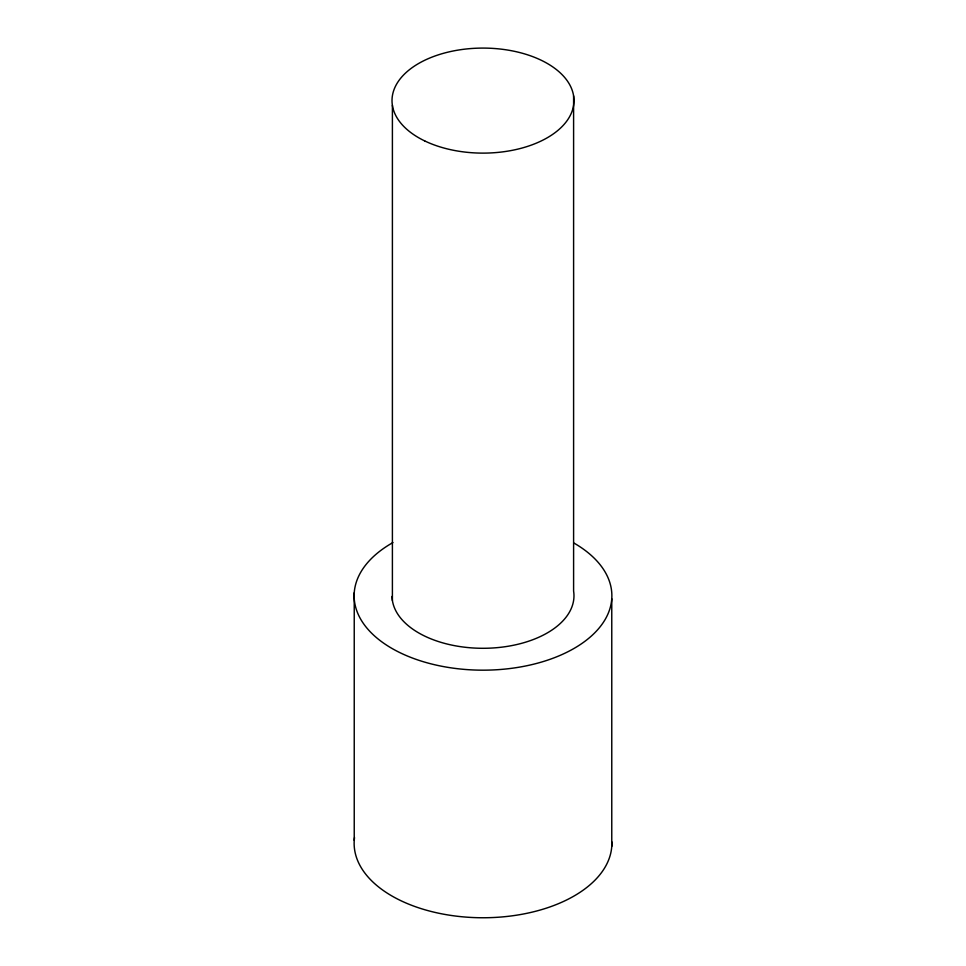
<?xml version="1.0" encoding="UTF-8"?>
<svg xmlns="http://www.w3.org/2000/svg" width="966" height="966" viewBox="0 0 966 966"><rect width="100%" height="100%" fill="white"/><g stroke="black" fill="none" stroke-linecap="round" stroke-linejoin="round"><path stroke-width="1.45" d="M611.768 598.787L611.768 846.373M573.599 95.863L573.599 591.035A90.973 52.514 0 0 1 487.649 648.222A90.973 52.514 0 0 1 392.039 596.408M392.401 105.342L392.401 600.514M354.232 592.75L354.232 840.335M611.852 841.905A128.876 74.406 0 0 1 479.257 917.724A128.876 74.406 0 0 1 354.522 837.582M574.082 543.134A128.876 74.406 0 0 1 573.792 648.572A128.876 74.406 0 0 1 391.182 647.981A128.876 74.406 0 0 1 392.945 542.554M424.738 140.939A90.973 52.514 0 0 0 572.633 109.569A90.973 52.514 0 0 0 451.629 51.307A90.973 52.514 0 0 0 424.738 140.939"/></g></svg>
